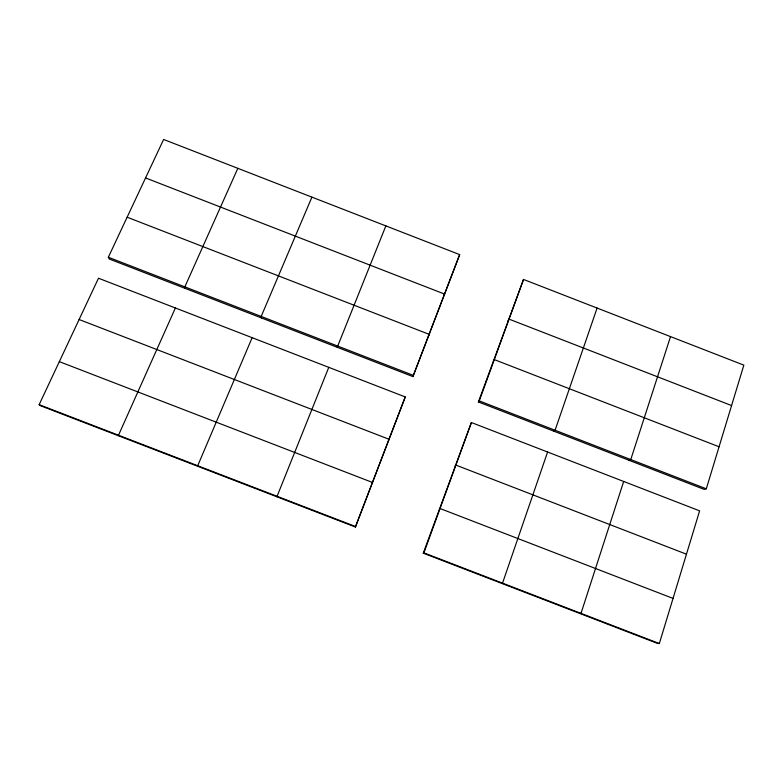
<?xml version="1.0" encoding="UTF-8"?>
<svg xmlns="http://www.w3.org/2000/svg" width="783" height="783" viewBox="0 0 783 783"><rect width="100%" height="100%" fill="white"/><g stroke="black" fill="none" stroke-linecap="round" stroke-linejoin="round"><path stroke-width="1.17" d="M337.228 347.28L385.862 225.896M659.335 643.538L699.62 510.849L471.386 422.526L423.27 553.17L657.514 643.401L659.335 643.538L423.897 552.857L423.27 553.17M706.305 488.817L743.85 365.132L523.514 279.443L478.393 401.953L704.318 489.444L706.305 488.817L479.265 400.896L478.393 401.953M623.679 481.467L581.006 613.363L579.586 613.383M670.532 336.621L630.765 459.562L629.15 460.335M547.601 452.026L502.529 583.139L501.502 583.306M597.096 308.052L555.078 430.259L553.835 431.169M423.897 552.857L471.386 422.526M479.265 400.896L523.514 279.443M355.394 527.028L405.251 396.942L98.492 278.229L39.15 404.654L40.491 405.731L355.394 527.028L405.251 396.942M412.925 376.603L459.68 254.612L163.618 139.462L108.338 257.245L109.287 259.016L412.925 376.603L459.68 254.612M328.772 367.344L276.888 496.784M252.146 337.688L197.708 465.728L198.236 466.492M311.918 197.14L261.189 316.44L261.385 317.918M443.892 295.641L444.578 294.085L145.56 177.947M175.392 307.983L118.507 435.221L119.437 436.141M237.836 168.325L184.837 286.872L185.405 288.487M428.565 335.721L429.182 334.351L127.13 217.204M388.622 440.154L389.053 439.273L79.112 319.513M372.179 483.15L372.532 482.475L59.342 361.638M508.059 320.56L509.058 319.131L731.576 405.555M493.368 360.855L494.308 359.612L719.068 446.78M455.099 465.846L455.872 465.092L686.456 554.188M439.351 509.058L440.056 508.519L673.037 598.408M39.15 404.654L355.668 526.567M108.338 257.245L413.483 375.419"/></g></svg>
